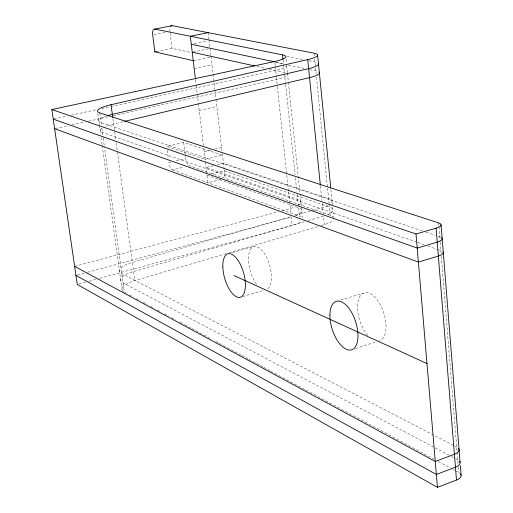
<?xml version="1.0" encoding="UTF-8"?>
<svg xmlns="http://www.w3.org/2000/svg" width="513" height="513" viewBox="0 0 513 513"><rect width="100%" height="100%" fill="white"/><g stroke="black" fill="none" stroke-linecap="round" stroke-linejoin="round"><path stroke-width="0.38" stroke-dasharray="2.56 1.92" d="M355.618 348.507L376.657 341.684M340.735 300.054L363.319 293.154M123.601 291.634A24.63 7.682 -7.8 0 1 134.784 280.637L226.098 253.659M229.164 252.749L318.182 226.457M321.247 225.553L324.319 224.643A22.303 6.355 -5.8 0 0 333.373 219.769M242.707 296.546L263.195 290.525M304.241 221.712L133.553 271.544A24.669 7.554 -7.8 0 0 123.075 282.836L434.364 447.451M308.082 220.59L323.459 216.095L324.319 224.643M290.371 216.826L132.322 262.425A24.707 7.426 -7.8 0 0 121.799 273.544L453.838 445.534M294.975 215.498L311.859 210.625M312.622 210.407L322.6 207.528A22.373 6.143 -5.8 0 0 328.525 205.264M232.177 252.62L254.256 246.484M78.81 284.035L85.761 282.131M88.858 281.284L95.809 279.373M99.676 278.315L292.141 225.528A22.168 6.284 -6.2 0 0 301.901 220.84M77.489 275.006L84.433 273.121M87.524 272.281L291.237 217.031L292.141 225.528M74.629 266.356L278.732 211.619M281.829 210.792L290.332 208.509A22.232 6.073 -6.2 0 0 295.43 206.816M220.699 179.537L207.893 182.763L206.771 173.407M211.51 174.022L224.335 170.829L329.391 206.995A22.341 6.252 -5.8 0 1 327.3 214.774M213.62 165.661L206.066 167.52L297.636 199.358A22.232 6.073 -6.2 0 1 299.015 204.911M217.403 164.724L223.45 163.237L328.551 198.563A22.373 6.143 -5.8 0 1 330.795 203.776M170.951 162.179L168.835 162.692A6.393 2.668 76.3 0 0 172.503 169.874L184.096 167.033M188.29 166.007L189.335 165.75L330.225 215.396A22.303 6.355 -5.8 0 1 332.969 216.909M204.168 151.694L210.99 150.053M214.78 149.136L221.603 147.494M176.215 160.902L185.648 158.62A6.355 2.719 76.3 0 0 189.335 165.75M122.96 121.748L113.629 123.954A25.323 5.425 -7.3 0 0 105.056 126.608M183.648 142.402L166.776 146.391L205.085 159.37L222.501 155.125L183.648 142.402L185.078 153.99M199.217 110.43L216.807 106.441M55.41 128.513L67.921 125.736M71.826 124.871L85.113 121.914M88.242 121.222L108.564 116.707M113.258 115.669L276.622 79.38A22.726 4.418 -6.2 0 0 287.613 74.314M54.025 118.971L67.293 116.066M71.192 115.213L96.951 109.577M101.632 108.551L110.218 106.672M111 106.499L275.673 70.441A22.758 4.296 -6.2 0 0 286.696 65.478M194.19 68.569L211.94 64.805M194.017 60.496L210.247 57.09M193.003 52.037L208.49 48.838M194.376 43.605L206.784 41.072M156.394 51.524L172.041 48.331L190.74 52.454M153.778 34.698L165.667 32.338M286.761 56.327L303.228 59.662M308.717 60.778L314.995 62.047A22.905 4.348 -6 0 1 317.246 62.714M276.404 62.195L283.433 63.676A22.758 4.296 -6.2 0 1 284.952 64.093M275.103 62.265L283.727 64.087M288.434 65.08L304.895 68.562M309.602 69.556L315.873 70.884A22.873 4.47 -6 0 1 318.124 71.576M257.026 66.446L264.83 68.165M269.517 69.197L284.349 72.455A22.726 4.418 -6.2 0 1 285.869 72.884M422.302 230.882L101.112 122.678A25.361 5.284 -7.3 0 1 106.223 116.047M426.098 232.158L435.21 235.23M438.249 236.256L439.763 236.762A12.312 3.713 -4.4 0 1 440.744 237.166M416.703 242.117L102.453 132.469A25.323 5.425 -7.3 0 1 101.516 128.506M417.454 242.38L424.257 244.752M428.034 246.067L437.852 249.498M438.609 249.76L440.872 250.549A12.28 3.809 -4.4 0 1 442.591 251.434M206.983 175.151L298.515 207.739A22.2 6.182 -6.2 0 1 296.328 215.319M172.503 169.874L299.393 216.088A22.168 6.284 -6.2 0 1 302.324 217.987M454.55 445.906L456.679 447.009A11.857 5.098 -3.4 0 1 458.038 447.92M435.069 447.823L450.638 456.057M451.344 456.429L454.884 458.301M455.589 458.673L457.711 459.795A11.831 5.181 -3.4 0 1 458.667 460.398M126.454 293.231L124.345 292.089L104.626 148.321M129.27 294.751L133.495 297.027M136.311 298.547L140.536 300.83M143.351 302.349L147.577 304.626M150.392 306.146L154.612 308.422M157.433 309.942L161.653 312.225M164.468 313.744L168.694 316.021M171.509 317.541L175.735 319.817M179.96 322.1L184.18 324.376M184.885 324.761L191.221 328.179M191.926 328.557L211.638 339.196M215.864 341.472L218.679 342.992M219.378 343.37L234.165 351.347M234.871 351.726L241.206 355.15M241.912 355.528L248.247 358.946M248.946 359.324L255.987 363.127M256.692 363.505L263.028 366.923M263.733 367.302L270.069 370.719M270.774 371.104L305.267 389.713M305.972 390.092L434.094 459.231M438.32 461.508L450.286 467.965M453.101 469.485L454.512 470.248M455.217 470.626L458.737 472.524A11.805 5.258 -3.3 0 1 459.693 473.14M99.766 112.86L101.42 124.935M101.837 127.949L103.107 137.221M103.216 138.016L104.517 147.526M97.797 113.469L99.349 124.73M99.451 125.48L100.683 134.444M101.119 137.612L102.1 144.743M102.209 145.532L122.004 289.524M112.931 118.785L114.591 131.078M114.694 131.867L115.765 139.78M116.194 142.947L134.784 280.637M167.264 150.271L168.245 158.036M170.156 33.018L172.041 48.331M185.174 154.759L185.648 158.62M195.517 79.63L196.088 84.369M196.184 85.158L198.268 102.529M198.364 103.325L203.404 145.346M203.783 148.52L206.707 172.862M208.182 32.659L208.926 39.014M209.003 39.706L210.849 55.5M210.939 56.27L212.953 73.442M213.042 74.231L214.787 89.159M214.876 89.942L215.89 98.586M215.979 99.368L222.251 153.002M222.341 153.791L224.13 169.085M224.219 169.861L225.22 178.396M274.885 62.971L275.199 65.959M275.276 66.703L276.308 76.399M276.385 77.142L277.296 85.716M277.379 86.505L286.716 174.446M286.799 175.234L288.479 191.08M288.562 191.875L290.909 213.934M285.985 59.11L286.446 63.548M286.677 65.767L287.37 72.397M287.421 72.872L288.325 81.561M288.409 82.356L299.977 193.369M300.054 194.171L301.304 206.111M301.381 206.906L302.516 217.769M283.048 60.008L285.517 83.561M285.6 84.356L295.065 174.773M295.398 177.947L296.809 191.426M297.142 194.6L299.393 216.088M314.116 53.185L314.405 56.141M314.7 59.098L315.508 67.203M315.578 67.934L316.188 74.052M316.502 77.226L327.448 187.463M327.531 188.258L329.006 203.161M329.083 203.93L330.225 215.396M320.433 186.007L321.875 200.352M322.196 203.539L323.222 213.761M330.898 189.457L333.694 217.749M438.653 222.911L438.897 225.989M438.961 226.759L440.135 241.36M440.199 242.123L441.257 255.339M441.321 256.141L457.045 451.523M457.102 452.274L458.224 466.163M458.289 466.958L458.737 472.524M169.963 31.485A6.528 2.822 78.5 0 1 170.444 26.747M256.564 284.234A22.399 10.087 74.1 0 1 249.825 250.754A22.399 10.087 74.1 0 1 267.196 258.648A22.399 10.087 74.1 0 1 267.318 289.12M367.795 335.483A25.182 12.607 72.2 0 1 359.44 297.303A25.182 12.607 72.2 0 1 381.634 307.402A25.182 12.607 72.2 0 1 379.479 340.799"/><path stroke-width="0.77" d="M282.971 59.277L282.509 54.872A22.796 4.181 -6.2 0 1 274.724 61.477L51.851 109.57L77.264 284.459L437.448 487.35L456.487 480.021A11.805 5.258 -3.3 0 0 460.424 473.82M51.851 109.57L416.017 233.999L436.088 228.182A12.344 3.617 -4.5 0 0 438.653 222.911L99.766 112.86A25.406 5.143 -7.3 0 1 111.032 104.723L307.729 59.611A22.944 4.232 -6 0 0 314.116 53.185L172.124 25.676L154.779 29.081A6.566 2.777 78.4 0 0 152.688 34.91L154.83 51.845L193.241 60.656M124.512 121.382L309.544 77.623A22.873 4.47 -6 0 0 319.015 72.147M154.83 51.845L156.394 51.524M208.182 32.659L190.31 36.256L195.421 78.842M154.779 29.081L282.509 54.872M191.272 44.24L274.84 61.868M192.228 52.198L254.685 65.933M53.243 119.144L417.21 248.068L437.223 242.162A12.312 3.713 -4.4 0 0 441.488 237.622M54.628 128.686L418.39 262.066L438.346 256.077A12.28 3.809 -4.4 0 0 443.078 251.947M233.992 275.539L426.976 363.55M74.629 266.356L435.255 461.469L454.403 454.287A11.857 5.098 -3.4 0 0 458.372 448.259M75.95 275.423L436.358 474.442L455.448 467.183A11.831 5.181 -3.4 0 0 459.398 461.065M111.032 104.723L112.732 117.31M307.729 59.611L320.356 185.212M317.637 55.135L330.744 187.873M416.017 233.999L437.448 487.35M436.088 228.182L456.487 480.021M441.065 224.72L460.103 462.502M460.36 465.701L461.129 475.275M170.637 26.407A6.528 2.822 78.5 0 1 172.124 25.676M107.621 115.605A25.361 5.284 -7.3 0 1 112.334 114.354L308.64 68.627A22.905 4.348 -6 0 0 318.137 63.266M222.828 266.773A22.598 9.837 74.2 0 0 240.193 297.284A22.598 9.837 74.2 0 0 239.327 262.496A22.598 9.837 74.2 0 0 222.828 266.773M329.904 315.117A25.432 12.318 72.4 0 0 350.802 350.026A25.432 12.318 72.4 0 0 351.129 311.622A25.432 12.318 72.4 0 0 329.904 315.117"/></g></svg>
